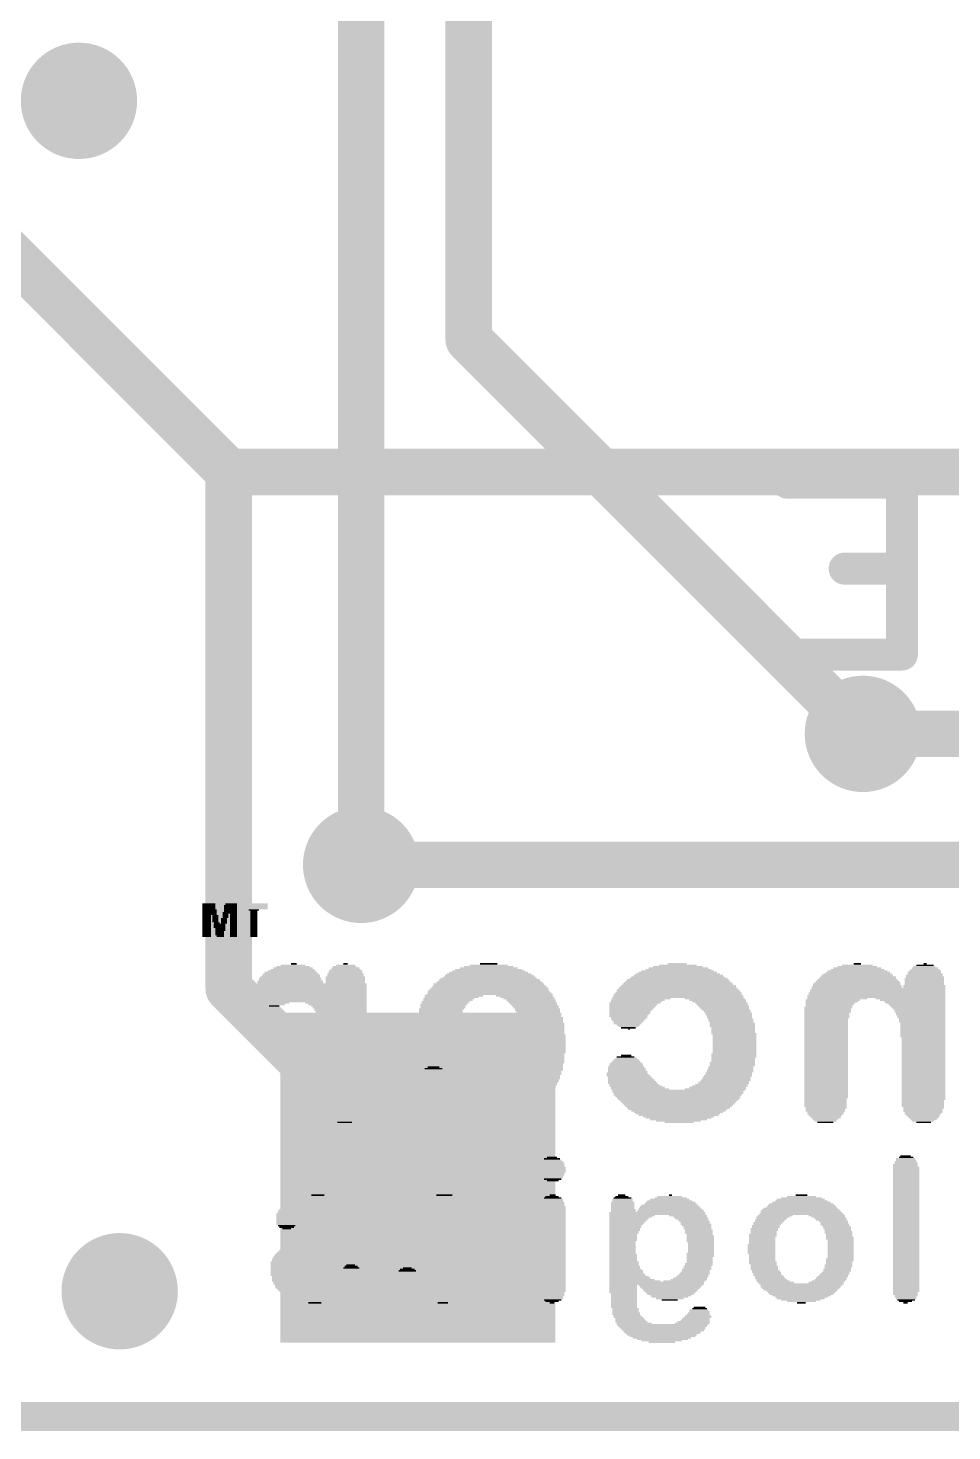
# Model space of a CAD drawing. Extents: x -33 to 81, y -19 to 22.
# Drawn here: x 17.49 to 25.56, y -0.13 to 12.12 of the extents above; entities that cross this region are included whole.
import ezdxf

# ---------------------------------------------------------------- set-up
doc = ezdxf.new("R2010")
doc.units = 0
for name, color, linetype in [('1', 12, 'CONTINUOUS'), ('16', 132, 'CONTINUOUS'), ('18', 110, 'CONTINUOUS'), ('20', 53, 'CONTINUOUS'), ('22', 40, 'CONTINUOUS')]:
    doc.layers.add(name, color=color, linetype=linetype)

# ---------------------------------------------------------------- blocks, each defined once
blk = doc.blocks.new('RECT')
blk.add_solid([(-0.5, -0.5), (0.5, -0.5), (-0.5, 0.5), (0.5, 0.5)])
blk = doc.blocks.new('ROUNDV')
at = {"const_width": 0.5}
blk.add_lwpolyline([(0, -0.25, 1), (0, 0.25, 1), (0, -0.25)], format="xyb", dxfattribs=at)

msp = doc.modelspace()

# ---------------------------------------------------------------- linework, layer by layer
at = {"layer": '1'}
for points, const_width in [([(16.2433, 11.2395), (19.2405, 8.2423)], 0.4064), ([(35.4322, 8.2423), (19.2405, 8.2423)], 0.4064), ([(19.2405, 8.2423), (19.2405, 3.733)], 0.4064), ([(32.6382, 5.9563), (24.7777, 5.9563)], 0.4064), ([(20.3962, 4.8133), (28.7012, 4.8133)], 0.4064), ([(19.2405, 3.733), (20.8915, 2.082)], 0.4064), ([(52.324, 0), (0, 0)], 0.254)]:
    msp.add_lwpolyline(points, dxfattribs=dict(at, const_width=const_width))
at = {"layer": '1', "const_width": 0.2032}
for points in [[(19.2405, 8.3439, 1), (19.2405, 8.1407)], [(19.3421, 8.2423, 1), (19.1389, 8.2423)], [(19.1687, 8.1705, 1), (19.3123, 8.3141)], [(24.7777, 6.0579, 1), (24.7777, 5.8547)], [(20.3962, 4.9149, 1), (20.3962, 4.7117)], [(19.3123, 3.8048, 1), (19.1687, 3.6612)], [(19.1389, 3.733, 1), (19.3421, 3.733)], [(20.8197, 2.0102, 1), (20.9633, 2.1538)]]:
    msp.add_lwpolyline(points, format="xyb", dxfattribs=at)
at = {"layer": '16'}
for points, const_width in [([(20.3962, 4.8133), (20.3962, 16.9418)], 0.4064), ([(21.336, 9.398), (21.336, 16.9545)], 0.4064), ([(24.7777, 5.9563), (21.336, 9.398)], 0.4064), ([(0, 0), (52.324, 0)], 0.254)]:
    msp.add_lwpolyline(points, dxfattribs=dict(at, const_width=const_width))
at = {"layer": '16', "const_width": 0.2032}
for points in [[(21.4078, 9.4698, 1), (21.2642, 9.3262)], [(21.2344, 9.398, 1), (21.4376, 9.398)], [(24.7059, 5.8845, 1), (24.8495, 6.0281)], [(20.2946, 4.8133, 1), (20.4978, 4.8133)]]:
    msp.add_lwpolyline(points, format="xyb", dxfattribs=at)
at = {"layer": '20', "const_width": 0.2032}
msp.add_lwpolyline([(7.8105, 0), (44.45, 0)], dxfattribs=at)
at = {"layer": '22', "const_width": 0.1397}
for points in [[(24.1183, 8.2182, 1), (24.1183, 8.0785)], [(25.1881, 8.1483, 1), (25.0484, 8.1483)], [(25.1183, 8.0785, 1), (25.1183, 8.2182)], [(24.6183, 7.4682, 1), (24.6183, 7.3285)], [(25.1183, 7.3285, 1), (25.1183, 7.4682)], [(24.1183, 6.7183, 1), (24.1183, 6.5786)], [(25.1183, 6.5786, 1), (25.1183, 6.7183)], [(25.0484, 6.6485, 1), (25.1881, 6.6485)]]:
    msp.add_lwpolyline(points, format="xyb", dxfattribs=at)
at = {"layer": '22', "const_width": 0.2794}
for points in [[(24.1183, 8.1483), (25.1183, 8.1483)], [(25.1183, 8.1483), (25.1183, 6.6485)], [(25.1183, 7.3984), (24.6183, 7.3984)], [(25.1183, 6.6485), (24.1183, 6.6485)]]:
    msp.add_lwpolyline(points, dxfattribs=at)

# ---------------------------------------------------------------- block references
at = {"layer": '1', "xscale": 2.88, "yscale": 2.4, "rotation": 270}
msp.add_blockref('RECT', (20.8915, 2.082), dxfattribs=at)
at = {"layer": '18', "xscale": 1.016, "yscale": 1.016}
for p in [(17.9324, 11.4808), (17.9324, 11.4808), (24.7777, 5.9563), (24.7777, 5.9563), (20.3962, 4.8133), (20.3962, 4.8133), (18.288, 1.0922), (18.288, 1.0922)]:
    msp.add_blockref('ROUNDV', p, dxfattribs=at)
at = {"layer": '22', "yscale": 0.0127, "rotation": 180}
for p, xscale in [((19.0658, 4.4704), 0.1143), ((19.0658, 4.4577), 0.1143), ((19.0658, 4.445), 0.1143), ((19.0658, 4.4323), 0.1143), ((19.0722, 4.4196), 0.127), ((19.0722, 4.4069), 0.127), ((19.2563, 4.4577), 0.1143), ((19.2563, 4.445), 0.1143), ((19.2563, 4.4323), 0.1143), ((19.2563, 4.4196), 0.1143), ((19.2563, 4.4069), 0.1143), ((19.2627, 4.4704), 0.1016), ((19.4595, 4.4704), 0.2413), ((19.4595, 4.4577), 0.2413), ((19.4595, 4.445), 0.2413), ((19.4595, 4.4323), 0.2413), ((19.4595, 4.4196), 0.0889), ((19.4595, 4.4069), 0.0635), ((19.0467, 4.3688), 0.0762), ((19.0467, 4.3561), 0.0762), ((19.0467, 4.3434), 0.0762), ((19.0467, 4.3307), 0.0762), ((19.0467, 4.318), 0.0762), ((19.0467, 4.3053), 0.0762), ((19.0467, 4.2926), 0.0762), ((19.0467, 4.2799), 0.0762), ((19.0722, 4.3942), 0.127), ((19.0722, 4.3815), 0.127), ((19.1229, 4.3688), 0.0508), ((19.1229, 4.3561), 0.0508), ((19.1229, 4.3434), 0.0508), ((19.1229, 4.3307), 0.0508), ((19.1229, 4.318), 0.0508), ((19.161, 4.2926), 0.1016), ((19.161, 4.2799), 0.1016), ((19.1357, 4.3053), 0.0508), ((19.1991, 4.3434), 0.0508), ((19.1991, 4.3307), 0.0508), ((19.1991, 4.318), 0.0508), ((19.1991, 4.3053), 0.0508), ((19.25, 4.3942), 0.127), ((19.2119, 4.3815), 0.0508), ((19.2119, 4.3688), 0.0508), ((19.2119, 4.3561), 0.0508), ((19.2817, 4.3815), 0.0635), ((19.2817, 4.3688), 0.0635), ((19.2817, 4.3561), 0.0635), ((19.2817, 4.3434), 0.0635), ((19.2817, 4.3307), 0.0635), ((19.2817, 4.318), 0.0635), ((19.2817, 4.3053), 0.0635), ((19.2817, 4.2926), 0.0635), ((19.2817, 4.2799), 0.0635), ((19.4595, 4.3942), 0.0635), ((19.4595, 4.3815), 0.0635), ((19.4595, 4.3688), 0.0635), ((19.4595, 4.3561), 0.0635), ((19.4595, 4.3434), 0.0635), ((19.4595, 4.3307), 0.0635), ((19.4595, 4.318), 0.0635), ((19.4595, 4.3053), 0.0635), ((19.4595, 4.2926), 0.0635), ((19.4595, 4.2799), 0.0635), ((19.0467, 4.2672), 0.0762), ((19.0467, 4.2545), 0.0762), ((19.0467, 4.2418), 0.0762), ((19.0467, 4.2291), 0.0762), ((19.0467, 4.2164), 0.0762), ((19.0467, 4.2037), 0.0762), ((19.0467, 4.191), 0.0762), ((19.161, 4.2672), 0.1016), ((19.1674, 4.2545), 0.0889), ((19.1674, 4.2418), 0.0889), ((19.161, 4.2291), 0.0762), ((19.161, 4.2164), 0.0762), ((19.161, 4.2037), 0.0762), ((19.1674, 4.191), 0.0635), ((19.2817, 4.2672), 0.0635), ((19.2817, 4.2545), 0.0635), ((19.2817, 4.2418), 0.0635), ((19.2817, 4.2291), 0.0635), ((19.2817, 4.2164), 0.0635), ((19.2817, 4.2037), 0.0635), ((19.2817, 4.191), 0.0635), ((19.4595, 4.2672), 0.0635), ((19.4595, 4.2545), 0.0635), ((19.4595, 4.2418), 0.0635), ((19.4595, 4.2291), 0.0635), ((19.4595, 4.2164), 0.0635), ((19.4595, 4.2037), 0.0635), ((19.4595, 4.191), 0.0635), ((19.8024, 3.9116), 0.3429), ((19.8024, 3.9243), 0.2921), ((19.8024, 3.937), 0.2159), ((19.8087, 3.9497), 0.0508), ((20.2596, 3.9116), 0.2413), ((20.2533, 3.9243), 0.2032), ((20.2596, 3.937), 0.1651), ((20.2596, 3.9497), 0.0381), ((21.5106, 3.9116), 0.508), ((21.5106, 3.9243), 0.4318), ((21.5106, 3.937), 0.3302), ((21.5106, 3.9497), 0.1524), ((23.1679, 3.9116), 0.5207), ((23.1616, 3.9243), 0.4318), ((23.1616, 3.937), 0.3302), ((23.1552, 3.9497), 0.1651), ((24.73, 3.9116), 0.4191), ((24.73, 3.9243), 0.3429), ((24.73, 3.937), 0.2667), ((24.73, 3.9497), 0.0635), ((25.3206, 3.9116), 0.2286), ((25.3142, 3.9243), 0.1905), ((25.3206, 3.937), 0.1524), ((25.3206, 3.9497), 0.0254), ((19.777, 3.7973), 0.5715), ((19.777, 3.8227), 0.5461), ((19.777, 3.81), 0.5461), ((19.777, 3.8354), 0.5207), ((19.7834, 3.8481), 0.508), ((19.7834, 3.8608), 0.4826), ((19.7834, 3.8735), 0.4572), ((19.7897, 3.8862), 0.4191), ((19.7961, 3.8989), 0.381), ((20.2596, 3.8354), 0.3429), ((20.2596, 3.8227), 0.3429), ((20.2596, 3.81), 0.3429), ((20.2596, 3.7973), 0.3429), ((20.2596, 3.8608), 0.3175), ((20.2596, 3.8481), 0.3175), ((20.2596, 3.8862), 0.2921), ((20.2596, 3.8735), 0.2921), ((20.2596, 3.8989), 0.2667), ((21.5169, 3.7973), 0.9017), ((21.5169, 3.81), 0.8763), ((21.5106, 3.8227), 0.8382), ((21.5169, 3.8354), 0.8001), ((21.5169, 3.8481), 0.7747), ((21.5106, 3.8608), 0.7366), ((21.5106, 3.8735), 0.6858), ((21.5106, 3.8862), 0.635), ((21.5106, 3.8989), 0.5842), ((23.1616, 3.7973), 0.9144), ((23.1616, 3.81), 0.889), ((23.1679, 3.8227), 0.8509), ((23.1616, 3.8354), 0.8128), ((23.1679, 3.8481), 0.7747), ((23.1616, 3.8608), 0.7366), ((23.1616, 3.8735), 0.6858), ((23.1616, 3.8862), 0.635), ((23.1679, 3.8989), 0.5715), ((24.73, 3.7973), 0.7239), ((24.73, 3.81), 0.6985), ((24.73, 3.8227), 0.6731), ((24.7364, 3.8354), 0.6604), ((24.73, 3.8481), 0.6223), ((24.73, 3.8608), 0.5969), ((24.7364, 3.8735), 0.5588), ((24.73, 3.8862), 0.5207), ((24.73, 3.8989), 0.4699), ((25.3142, 3.8227), 0.3429), ((25.3142, 3.81), 0.3429), ((25.3142, 3.7973), 0.3429), ((25.3142, 3.8481), 0.3175), ((25.3206, 3.8354), 0.3302), ((25.3142, 3.8735), 0.2921), ((25.3206, 3.8608), 0.3048), ((25.3206, 3.8862), 0.2794), ((25.3206, 3.8989), 0.254), ((19.9611, 3.7338), 0.9652), ((19.777, 3.7846), 0.5715), ((19.9675, 3.7719), 0.9525), ((19.9675, 3.7592), 0.9525), ((19.9675, 3.7465), 0.9525), ((19.9675, 3.7211), 0.9525), ((19.9675, 3.7084), 0.9525), ((19.9675, 3.6957), 0.9525), ((19.9675, 3.683), 0.9525), ((19.9739, 3.6703), 0.9398), ((20.2596, 3.7846), 0.3429), ((21.2058, 3.6703), 0.508), ((21.5169, 3.683), 1.1049), ((21.5169, 3.6957), 1.0795), ((21.5106, 3.7084), 1.0668), ((21.5106, 3.7211), 1.0414), ((21.5169, 3.7338), 1.0287), ((21.5169, 3.7465), 1.0033), ((21.5106, 3.7719), 0.9652), ((21.5169, 3.7592), 0.9779), ((21.5169, 3.7846), 0.9271), ((21.8217, 3.6703), 0.4953), ((23.1616, 3.683), 1.1176), ((23.1679, 3.6703), 1.1303), ((23.1679, 3.6957), 1.1049), ((23.1679, 3.7084), 1.0795), ((23.1616, 3.7211), 1.0668), ((23.1616, 3.7338), 1.0414), ((23.1616, 3.7465), 1.016), ((23.1679, 3.7592), 1.0033), ((23.1616, 3.7719), 0.9652), ((23.1616, 3.7846), 0.9398), ((24.8951, 3.6703), 1.2065), ((24.9015, 3.6957), 1.1938), ((24.9015, 3.683), 1.1938), ((24.9078, 3.7211), 1.1811), ((24.9078, 3.7084), 1.1811), ((24.7237, 3.7465), 0.7874), ((24.9142, 3.7338), 1.1684), ((24.73, 3.7592), 0.7747), ((24.7237, 3.7719), 0.762), ((24.73, 3.7846), 0.7493), ((25.3142, 3.7592), 0.3683), ((25.3142, 3.7465), 0.3683), ((25.3142, 3.7846), 0.3429), ((25.3142, 3.7719), 0.3429), ((19.9739, 3.6576), 0.9398), ((19.9802, 3.6449), 0.9271), ((19.9802, 3.6322), 0.9271), ((19.9866, 3.6195), 0.9144), ((19.6627, 3.6068), 0.2159), ((19.65, 3.5941), 0.1651), ((19.6373, 3.5814), 0.0889), ((20.1771, 3.6068), 0.5334), ((20.1898, 3.5941), 0.508), ((20.2025, 3.5814), 0.4826), ((20.2088, 3.5687), 0.4699), ((20.2152, 3.556), 0.4572), ((21.0978, 3.556), 0.3937), ((21.1168, 3.5941), 0.4064), ((21.1105, 3.5814), 0.3937), ((21.1105, 3.5687), 0.3937), ((21.1359, 3.6195), 0.4191), ((21.1296, 3.6068), 0.4064), ((21.1549, 3.6322), 0.4318), ((21.1613, 3.6449), 0.4445), ((21.1867, 3.6576), 0.4699), ((21.8471, 3.6576), 0.4699), ((21.8598, 3.6449), 0.4445), ((21.8788, 3.6322), 0.4318), ((21.8852, 3.6195), 0.4191), ((21.8979, 3.6068), 0.4191), ((21.9043, 3.5941), 0.4064), ((21.9169, 3.5814), 0.4064), ((21.9233, 3.5687), 0.3937), ((21.936, 3.556), 0.3937), ((22.7869, 3.6068), 0.4445), ((22.7742, 3.5941), 0.4191), ((22.7679, 3.5814), 0.4064), ((22.7615, 3.5687), 0.3937), ((22.7552, 3.556), 0.381), ((22.8123, 3.6322), 0.4699), ((22.7996, 3.6195), 0.4445), ((23.1616, 3.6576), 1.143), ((22.8441, 3.6449), 0.508), ((23.4854, 3.6449), 0.5207), ((23.5108, 3.6322), 0.4953), ((23.5235, 3.6195), 0.4699), ((23.5426, 3.6068), 0.4572), ((23.5489, 3.5941), 0.4445), ((23.5616, 3.5814), 0.4445), ((23.5679, 3.5687), 0.4318), ((23.5743, 3.556), 0.4191), ((24.476, 3.5687), 0.4191), ((24.4697, 3.556), 0.4064), ((24.5141, 3.6322), 0.4699), ((24.5078, 3.6195), 0.4572), ((24.4951, 3.6068), 0.4318), ((24.4887, 3.5941), 0.4191), ((24.4824, 3.5814), 0.4064), ((24.8951, 3.6576), 1.2065), ((24.5522, 3.6449), 0.5207), ((25.1936, 3.6449), 0.6096), ((25.2126, 3.6322), 0.5715), ((25.2317, 3.6195), 0.5334), ((25.238, 3.6068), 0.5207), ((25.2507, 3.5941), 0.4953), ((25.257, 3.5814), 0.4826), ((25.2634, 3.5687), 0.4699), ((25.2698, 3.556), 0.4572), ((20.2152, 3.5433), 0.4572), ((20.2215, 3.5306), 0.4445), ((20.2279, 3.5179), 0.4318), ((20.2279, 3.5052), 0.4318), ((20.2279, 3.4925), 0.4318), ((20.2342, 3.4798), 0.4191), ((20.2342, 3.4671), 0.4191), ((20.2342, 3.4544), 0.4191), ((20.2406, 3.4417), 0.4064), ((20.2406, 3.429), 0.4064), ((21.0661, 3.4671), 0.381), ((21.0661, 3.4544), 0.381), ((21.0597, 3.4417), 0.3683), ((21.0597, 3.429), 0.3683), ((21.0787, 3.5179), 0.381), ((21.0787, 3.5052), 0.381), ((21.0724, 3.4925), 0.3683), ((21.0724, 3.4798), 0.3683), ((21.0915, 3.5433), 0.381), ((21.0915, 3.5306), 0.381), ((21.936, 3.5433), 0.3937), ((21.9487, 3.5179), 0.3937), ((21.9424, 3.5306), 0.381), ((21.955, 3.5052), 0.381), ((21.955, 3.4925), 0.381), ((21.9614, 3.4798), 0.3937), ((21.9678, 3.4671), 0.381), ((21.9678, 3.4544), 0.381), ((21.9678, 3.4417), 0.381), ((21.9805, 3.429), 0.381), ((22.7488, 3.5433), 0.3683), ((22.7425, 3.5306), 0.3556), ((22.7425, 3.5179), 0.3556), ((22.7361, 3.5052), 0.3429), ((22.7298, 3.4925), 0.3302), ((22.7361, 3.4798), 0.3175), ((22.7298, 3.4671), 0.3048), ((22.7298, 3.4544), 0.2794), ((22.7298, 3.4417), 0.254), ((22.7234, 3.429), 0.2413), ((23.587, 3.5433), 0.4191), ((23.5934, 3.5306), 0.4064), ((23.606, 3.5179), 0.4064), ((23.606, 3.5052), 0.4064), ((23.6124, 3.4925), 0.3937), ((23.6124, 3.4798), 0.3937), ((23.6251, 3.4671), 0.3937), ((23.6251, 3.4544), 0.3937), ((23.6378, 3.429), 0.3937), ((23.6315, 3.4417), 0.381), ((24.4633, 3.5179), 0.3937), ((24.4633, 3.5052), 0.3937), ((24.4633, 3.4925), 0.3937), ((24.4633, 3.4798), 0.3937), ((24.4697, 3.5433), 0.4064), ((24.4697, 3.5306), 0.4064), ((24.457, 3.4671), 0.381), ((24.457, 3.4544), 0.381), ((24.457, 3.4417), 0.381), ((24.457, 3.429), 0.381), ((25.2761, 3.5433), 0.4445), ((25.2761, 3.5306), 0.4445), ((25.2825, 3.5179), 0.4318), ((25.2825, 3.5052), 0.4318), ((25.2888, 3.4925), 0.4191), ((25.2888, 3.4798), 0.4191), ((25.2951, 3.4671), 0.4064), ((25.2951, 3.4544), 0.4064), ((25.2951, 3.4417), 0.4064), ((25.3015, 3.429), 0.3937), ((20.2406, 3.4163), 0.4064), ((20.2406, 3.4036), 0.4064), ((20.2406, 3.3909), 0.4064), ((20.2469, 3.3782), 0.3937), ((20.2469, 3.3655), 0.3937), ((20.2469, 3.3528), 0.3937), ((20.2469, 3.3401), 0.3937), ((20.2469, 3.3274), 0.3937), ((20.2469, 3.3147), 0.3937), ((20.2469, 3.302), 0.3937), ((21.5296, 3.3274), 1.3081), ((21.5296, 3.3147), 1.3081), ((21.5296, 3.302), 1.3081), ((21.0597, 3.4163), 0.3683), ((21.0597, 3.4036), 0.3683), ((21.0597, 3.3909), 0.3683), ((21.5233, 3.3782), 1.2954), ((21.5233, 3.3655), 1.2954), ((21.5233, 3.3528), 1.2954), ((21.5233, 3.3401), 1.2954), ((21.9805, 3.4163), 0.381), ((21.9805, 3.4036), 0.381), ((21.9805, 3.3909), 0.381), ((22.7298, 3.4163), 0.2032), ((22.7298, 3.4036), 0.1778), ((22.7298, 3.3909), 0.127), ((22.7361, 3.3782), 0.0127), ((23.6378, 3.4163), 0.3937), ((23.6378, 3.4036), 0.3937), ((23.6441, 3.3909), 0.381), ((23.6441, 3.3782), 0.381), ((23.6441, 3.3655), 0.381), ((23.6441, 3.3528), 0.381), ((23.6505, 3.3401), 0.3937), ((23.6569, 3.3274), 0.381), ((23.6569, 3.3147), 0.381), ((23.6569, 3.302), 0.381), ((24.457, 3.4163), 0.381), ((24.457, 3.4036), 0.381), ((24.457, 3.3909), 0.381), ((24.457, 3.3782), 0.381), ((24.457, 3.3655), 0.381), ((24.457, 3.3528), 0.381), ((24.457, 3.3401), 0.381), ((24.457, 3.3274), 0.381), ((24.457, 3.3147), 0.381), ((24.457, 3.302), 0.381), ((25.3015, 3.4163), 0.3937), ((25.3015, 3.4036), 0.3937), ((25.3015, 3.3909), 0.3937), ((25.3015, 3.3782), 0.3937), ((25.3015, 3.3655), 0.3937), ((25.3015, 3.3528), 0.3937), ((25.3015, 3.3401), 0.3937), ((25.3015, 3.3274), 0.3937), ((25.3015, 3.3147), 0.3937), ((25.3079, 3.302), 0.381), ((20.2533, 3.2893), 0.381), ((20.2533, 3.2766), 0.381), ((20.2533, 3.2639), 0.381), ((20.2533, 3.2512), 0.381), ((20.2533, 3.2385), 0.381), ((20.2533, 3.2258), 0.381), ((20.2533, 3.2131), 0.381), ((20.2533, 3.2004), 0.381), ((20.2533, 3.1877), 0.381), ((21.5296, 3.2893), 1.3081), ((21.5359, 3.2766), 1.2954), ((21.5359, 3.2639), 1.2954), ((21.5359, 3.2512), 1.2954), ((21.5423, 3.2385), 1.2827), ((21.5487, 3.2258), 1.27), ((21.555, 3.2131), 1.2573), ((21.5614, 3.2004), 1.2446), ((21.5677, 3.1877), 1.2319), ((23.6569, 3.2893), 0.381), ((23.6569, 3.2766), 0.381), ((23.6569, 3.2639), 0.381), ((23.6569, 3.2512), 0.381), ((23.6569, 3.2385), 0.381), ((23.6569, 3.2258), 0.381), ((23.6569, 3.2131), 0.381), ((23.6569, 3.2004), 0.381), ((23.6569, 3.1877), 0.381), ((24.457, 3.2893), 0.381), ((24.457, 3.2766), 0.381), ((24.457, 3.2639), 0.381), ((24.457, 3.2512), 0.381), ((24.457, 3.2385), 0.381), ((24.457, 3.2258), 0.381), ((24.457, 3.2131), 0.381), ((24.457, 3.2004), 0.381), ((24.457, 3.1877), 0.381), ((25.3079, 3.2893), 0.381), ((25.3079, 3.2766), 0.381), ((25.3079, 3.2639), 0.381), ((25.3079, 3.2512), 0.381), ((25.3079, 3.2385), 0.381), ((25.3079, 3.2258), 0.381), ((25.3079, 3.2131), 0.381), ((25.3079, 3.2004), 0.381), ((25.3079, 3.1877), 0.381), ((20.2533, 3.175), 0.381), ((20.2533, 3.1623), 0.381), ((20.2533, 3.1496), 0.381), ((20.2533, 3.1369), 0.381), ((20.2533, 3.1242), 0.381), ((20.2533, 3.1115), 0.381), ((20.2533, 3.0988), 0.381), ((20.2533, 3.0861), 0.381), ((20.2533, 3.0734), 0.381), ((20.2533, 3.0607), 0.381), ((21.5868, 3.175), 1.1938), ((21.5995, 3.1623), 1.143), ((21.6566, 3.1496), 1.0287), ((21.9678, 3.0607), 0.381), ((21.9805, 3.1369), 0.381), ((21.9805, 3.1242), 0.381), ((21.9805, 3.1115), 0.381), ((21.9805, 3.0988), 0.381), ((21.9805, 3.0861), 0.381), ((21.9741, 3.0734), 0.3683), ((22.7107, 3.0734), 0.2921), ((22.7107, 3.0607), 0.2921), ((22.7107, 3.0861), 0.2667), ((22.7107, 3.0988), 0.2413), ((22.7107, 3.1115), 0.2159), ((22.7107, 3.1242), 0.1905), ((22.7044, 3.1369), 0.1524), ((22.7107, 3.1496), 0.0889), ((23.6378, 3.0861), 0.3937), ((23.6378, 3.0734), 0.3937), ((23.6378, 3.0607), 0.3937), ((23.6505, 3.1623), 0.3937), ((23.6505, 3.1496), 0.3937), ((23.6505, 3.1369), 0.3937), ((23.6441, 3.1242), 0.381), ((23.6441, 3.1115), 0.381), ((23.6441, 3.0988), 0.381), ((23.6569, 3.175), 0.381), ((24.457, 3.175), 0.381), ((24.457, 3.1623), 0.381), ((24.457, 3.1496), 0.381), ((24.457, 3.1369), 0.381), ((24.457, 3.1242), 0.381), ((24.457, 3.1115), 0.381), ((24.457, 3.0988), 0.381), ((24.457, 3.0861), 0.381), ((24.457, 3.0734), 0.381), ((24.457, 3.0607), 0.381), ((25.3079, 3.175), 0.381), ((25.3079, 3.1623), 0.381), ((25.3079, 3.1496), 0.381), ((25.3079, 3.1369), 0.381), ((25.3079, 3.1242), 0.381), ((25.3079, 3.1115), 0.381), ((25.3079, 3.0988), 0.381), ((25.3079, 3.0861), 0.381), ((25.3079, 3.0734), 0.381), ((25.3079, 3.0607), 0.381), ((20.2533, 3.048), 0.381), ((20.2533, 3.0353), 0.381), ((20.2533, 3.0226), 0.381), ((20.2533, 3.0099), 0.381), ((20.2533, 2.9972), 0.381), ((20.2533, 2.9845), 0.381), ((20.2533, 2.9718), 0.381), ((20.2533, 2.9591), 0.381), ((20.2533, 2.9464), 0.381), ((20.2533, 2.9337), 0.381), ((21.0406, 2.9591), 0.3048), ((21.047, 2.9464), 0.3175), ((21.0534, 2.9337), 0.3302), ((21.0406, 2.9718), 0.2794), ((21.0343, 2.9845), 0.2667), ((21.028, 3.0099), 0.2286), ((21.0343, 2.9972), 0.2413), ((21.028, 3.0226), 0.2032), ((21.028, 3.0353), 0.1524), ((21.028, 3.048), 0.1016), ((21.9169, 2.9337), 0.4064), ((21.9297, 2.9464), 0.4064), ((21.936, 2.9718), 0.3937), ((21.936, 2.9591), 0.3937), ((21.9487, 2.9972), 0.3937), ((21.9487, 2.9845), 0.3937), ((21.9614, 3.0226), 0.3937), ((21.955, 3.0099), 0.381), ((21.9678, 3.048), 0.381), ((21.9678, 3.0353), 0.381), ((22.7171, 2.9972), 0.3556), ((22.7234, 2.9845), 0.3683), ((22.7298, 2.9718), 0.381), ((22.7107, 3.048), 0.3175), ((22.7488, 2.9464), 0.3937), ((22.7171, 3.0353), 0.3302), ((22.7171, 3.0226), 0.3302), ((22.7234, 3.0099), 0.3429), ((22.7425, 2.9591), 0.381), ((22.7552, 2.9337), 0.4064), ((23.5807, 2.9337), 0.4318), ((23.587, 2.9591), 0.4191), ((23.587, 2.9464), 0.4191), ((23.5997, 2.9718), 0.4191), ((23.606, 2.9972), 0.4064), ((23.606, 2.9845), 0.4064), ((23.6188, 3.0226), 0.4064), ((23.6188, 3.0099), 0.4064), ((23.6251, 3.048), 0.3937), ((23.6251, 3.0353), 0.3937), ((24.457, 3.048), 0.381), ((24.457, 3.0353), 0.381), ((24.457, 3.0226), 0.381), ((24.457, 3.0099), 0.381), ((24.457, 2.9972), 0.381), ((24.457, 2.9845), 0.381), ((24.457, 2.9718), 0.381), ((24.457, 2.9591), 0.381), ((24.457, 2.9464), 0.381), ((24.457, 2.9337), 0.381), ((25.3079, 3.048), 0.381), ((25.3079, 3.0353), 0.381), ((25.3079, 3.0226), 0.381), ((25.3079, 3.0099), 0.381), ((25.3079, 2.9972), 0.381), ((25.3079, 2.9845), 0.381), ((25.3079, 2.9718), 0.381), ((25.3079, 2.9591), 0.381), ((25.3079, 2.9464), 0.381), ((25.3079, 2.9337), 0.381), ((20.2533, 2.921), 0.381), ((20.2533, 2.9083), 0.381), ((20.2533, 2.8956), 0.381), ((20.2533, 2.8829), 0.381), ((20.2533, 2.8702), 0.381), ((20.2533, 2.8575), 0.381), ((20.2533, 2.8448), 0.381), ((20.2533, 2.8321), 0.381), ((20.2533, 2.8194), 0.381), ((21.0724, 2.9083), 0.3683), ((21.0661, 2.921), 0.3556), ((21.0978, 2.8829), 0.3937), ((21.1168, 2.8575), 0.4318), ((21.0851, 2.8956), 0.3683), ((21.1042, 2.8702), 0.4064), ((21.1549, 2.8321), 0.4826), ((21.1359, 2.8448), 0.4445), ((21.4915, 2.8194), 1.1303), ((21.8217, 2.8321), 0.4953), ((21.8471, 2.8448), 0.4699), ((21.8598, 2.8575), 0.4445), ((21.8725, 2.8702), 0.4445), ((21.8852, 2.8829), 0.4191), ((21.8979, 2.8956), 0.4191), ((21.9043, 2.9083), 0.4064), ((21.9169, 2.921), 0.4064), ((22.7615, 2.921), 0.4191), ((22.7679, 2.9083), 0.4318), ((22.7806, 2.8956), 0.4318), ((22.7933, 2.8829), 0.4572), ((22.8123, 2.8702), 0.4699), ((22.8314, 2.8575), 0.508), ((23.1679, 2.8448), 1.1557), ((23.1616, 2.8321), 1.143), ((23.1679, 2.8194), 1.1303), ((23.4917, 2.8575), 0.5334), ((23.5108, 2.8702), 0.4953), ((23.5298, 2.8829), 0.4826), ((23.5426, 2.8956), 0.4572), ((23.5616, 2.9083), 0.4445), ((23.5679, 2.921), 0.4318), ((24.457, 2.921), 0.381), ((24.457, 2.9083), 0.381), ((24.457, 2.8956), 0.381), ((24.457, 2.8829), 0.381), ((24.457, 2.8702), 0.381), ((24.457, 2.8575), 0.381), ((24.457, 2.8448), 0.381), ((24.457, 2.8321), 0.381), ((24.457, 2.8194), 0.381), ((25.3079, 2.921), 0.381), ((25.3079, 2.9083), 0.381), ((25.3079, 2.8956), 0.381), ((25.3079, 2.8829), 0.381), ((25.3079, 2.8702), 0.381), ((25.3079, 2.8575), 0.381), ((25.3079, 2.8448), 0.381), ((25.3079, 2.8321), 0.381), ((25.3079, 2.8194), 0.381), ((20.2533, 2.8067), 0.381), ((20.2533, 2.794), 0.381), ((20.2533, 2.7813), 0.381), ((20.2533, 2.7686), 0.381), ((20.2533, 2.7559), 0.381), ((20.2533, 2.7432), 0.381), ((20.2533, 2.7305), 0.381), ((20.2596, 2.7178), 0.3683), ((20.2533, 2.7051), 0.3556), ((20.2533, 2.6924), 0.3556), ((21.4915, 2.8067), 1.1303), ((21.4915, 2.794), 1.1049), ((21.4915, 2.7813), 1.0795), ((21.4915, 2.7686), 1.0541), ((21.4852, 2.7559), 1.0414), ((21.4852, 2.7432), 1.016), ((21.4852, 2.7305), 0.9906), ((21.4852, 2.7178), 0.9652), ((21.4852, 2.7051), 0.9398), ((21.4852, 2.6924), 0.9144), ((23.1616, 2.8067), 1.1176), ((23.1616, 2.794), 1.0922), ((23.1679, 2.7813), 1.0795), ((23.1679, 2.7686), 1.0541), ((23.1679, 2.7559), 1.0287), ((23.1679, 2.7432), 1.0033), ((23.1679, 2.7305), 0.9779), ((23.1679, 2.7178), 0.9525), ((23.1679, 2.7051), 0.9271), ((23.1679, 2.6924), 0.9017), ((24.457, 2.8067), 0.381), ((24.457, 2.794), 0.381), ((24.457, 2.7813), 0.381), ((24.4506, 2.7686), 0.3683), ((24.4506, 2.7559), 0.3683), ((24.4506, 2.7432), 0.3683), ((24.4506, 2.7305), 0.3683), ((24.4506, 2.7178), 0.3683), ((24.4506, 2.7051), 0.3683), ((24.457, 2.6924), 0.3556), ((25.3079, 2.8067), 0.381), ((25.3079, 2.794), 0.381), ((25.3079, 2.7813), 0.381), ((25.3079, 2.7686), 0.381), ((25.3015, 2.7559), 0.3683), ((25.3015, 2.7432), 0.3683), ((25.3015, 2.7305), 0.3683), ((25.3015, 2.7178), 0.3683), ((25.3015, 2.7051), 0.3683), ((25.3079, 2.6924), 0.3556), ((20.2533, 2.6797), 0.3556), ((20.2533, 2.667), 0.3302), ((20.2533, 2.6543), 0.3302), ((20.2596, 2.6416), 0.3175), ((20.2533, 2.6289), 0.3048), ((20.2533, 2.6162), 0.2794), ((20.2533, 2.6035), 0.254), ((20.2533, 2.5908), 0.2286), ((20.2533, 2.5781), 0.1778), ((20.2533, 2.5654), 0.127), ((21.4852, 2.6797), 0.8636), ((21.4915, 2.667), 0.8255), ((21.4852, 2.6543), 0.7874), ((21.4915, 2.6416), 0.7493), ((21.4915, 2.6289), 0.6985), ((21.4915, 2.6162), 0.6477), ((21.4852, 2.6035), 0.5842), ((21.4852, 2.5908), 0.508), ((21.4915, 2.5781), 0.4191), ((21.4852, 2.5654), 0.3048), ((23.1616, 2.6797), 0.8636), ((23.1679, 2.667), 0.8255), ((23.1679, 2.6543), 0.7747), ((23.1616, 2.6416), 0.7366), ((23.1679, 2.6289), 0.6985), ((23.1679, 2.6162), 0.6223), ((23.1679, 2.6035), 0.5715), ((23.1679, 2.5908), 0.4953), ((23.1679, 2.5781), 0.3937), ((23.1743, 2.5654), 0.254), ((24.4506, 2.6797), 0.3429), ((24.4506, 2.667), 0.3429), ((24.4506, 2.6543), 0.3175), ((24.4506, 2.6416), 0.3175), ((24.4506, 2.6289), 0.2921), ((24.4506, 2.6162), 0.2667), ((24.457, 2.6035), 0.254), ((24.4506, 2.5908), 0.2159), ((24.4506, 2.5781), 0.1905), ((24.4506, 2.5654), 0.1397), ((25.3015, 2.6797), 0.3429), ((25.3015, 2.667), 0.3429), ((25.3015, 2.6416), 0.3175), ((25.3079, 2.6543), 0.3302), ((25.3015, 2.6289), 0.2921), ((25.3079, 2.6162), 0.2794), ((25.3079, 2.6035), 0.254), ((25.3079, 2.5908), 0.2286), ((25.3015, 2.5781), 0.1905), ((25.3079, 2.5654), 0.127), ((22.063, 2.2225), 0.1905), ((22.0694, 2.2098), 0.2032), ((22.063, 2.2352), 0.1651), ((22.063, 2.2479), 0.1397), ((22.063, 2.2606), 0.0889), ((25.1491, 2.2225), 0.1905), ((25.1555, 2.2098), 0.2032), ((25.1491, 2.2479), 0.1651), ((25.1555, 2.2352), 0.1778), ((25.1555, 2.2606), 0.127), ((25.1491, 2.2733), 0.0889), ((22.063, 2.1971), 0.2159), ((22.063, 2.1844), 0.2159), ((22.063, 2.1209), 0.2159), ((22.0694, 2.1717), 0.2286), ((22.0694, 2.159), 0.2286), ((22.0694, 2.1463), 0.2286), ((22.0694, 2.1336), 0.2286), ((22.063, 2.0955), 0.1905), ((22.0694, 2.1082), 0.2032), ((22.0694, 2.0828), 0.1778), ((25.1491, 2.1971), 0.2159), ((25.1491, 2.1844), 0.2159), ((25.1555, 2.1717), 0.2286), ((25.1555, 2.159), 0.2286), ((25.1555, 2.1463), 0.2286), ((25.1555, 2.1336), 0.2286), ((25.1555, 2.1209), 0.2286), ((25.1555, 2.1082), 0.2286), ((25.1555, 2.0955), 0.2286), ((25.1555, 2.0828), 0.2286), ((22.0694, 2.0701), 0.1524), ((22.0694, 2.0574), 0.1016), ((25.1555, 2.0701), 0.2286), ((25.1555, 2.0574), 0.2286), ((25.1555, 2.0447), 0.2286), ((25.1555, 2.032), 0.2286), ((25.1555, 2.0193), 0.2286), ((25.1555, 2.0066), 0.2286), ((25.1555, 1.9939), 0.2286), ((25.1555, 1.9812), 0.2286), ((25.1555, 1.9685), 0.2286), ((25.1555, 1.9558), 0.2286), ((20.0183, 1.8415), 0.5969), ((20.0183, 1.8542), 0.5715), ((20.012, 1.8669), 0.5334), ((20.0183, 1.8796), 0.4953), ((20.0183, 1.8923), 0.4445), ((20.0183, 1.905), 0.3683), ((20.0247, 1.9177), 0.2794), ((20.0183, 1.9304), 0.1143), ((21.1423, 1.8415), 0.5842), ((21.1359, 1.8542), 0.5461), ((21.1423, 1.8669), 0.508), ((21.1359, 1.8796), 0.4699), ((21.1359, 1.8923), 0.4191), ((21.1359, 1.905), 0.3683), ((21.1296, 1.9177), 0.2794), ((21.1232, 1.9304), 0.1397), ((22.063, 1.8542), 0.2159), ((22.063, 1.8415), 0.2159), ((22.063, 1.8796), 0.1905), ((22.0694, 1.8669), 0.2032), ((22.0694, 1.8923), 0.1778), ((22.0694, 1.905), 0.1524), ((22.063, 1.9177), 0.1143), ((22.0694, 1.9304), 0.0508), ((22.679, 1.8669), 0.2032), ((22.679, 1.8542), 0.2032), ((22.679, 1.8415), 0.2032), ((22.679, 1.8923), 0.1778), ((22.679, 1.8796), 0.1778), ((22.679, 1.905), 0.1524), ((22.6726, 1.9177), 0.1143), ((22.6726, 1.9304), 0.0635), ((23.0917, 1.8415), 0.4953), ((23.0981, 1.8542), 0.4572), ((23.0981, 1.8669), 0.4318), ((23.0917, 1.8796), 0.3937), ((23.0917, 1.8923), 0.3429), ((23.0981, 1.905), 0.2794), ((23.0917, 1.9177), 0.2159), ((23.0981, 1.9304), 0.0254), ((24.2411, 1.8415), 0.5842), ((24.2411, 1.8542), 0.5588), ((24.2411, 1.8669), 0.508), ((24.2411, 1.8796), 0.4572), ((24.2347, 1.8923), 0.4191), ((24.2411, 1.905), 0.3556), ((24.2411, 1.9177), 0.254), ((24.2411, 1.9304), 0.1016), ((25.1555, 1.9431), 0.2286), ((25.1555, 1.9304), 0.2286), ((25.1555, 1.9177), 0.2286), ((25.1555, 1.905), 0.2286), ((25.1555, 1.8923), 0.2286), ((25.1555, 1.8796), 0.2286), ((25.1555, 1.8669), 0.2286), ((25.1555, 1.8542), 0.2286), ((25.1555, 1.8415), 0.2286), ((19.777, 1.7399), 0.2413), ((19.7706, 1.7272), 0.2286), ((19.7643, 1.7145), 0.2159), ((19.7961, 1.7653), 0.2794), ((19.7834, 1.7526), 0.254), ((20.012, 1.7907), 0.6858), ((19.8151, 1.778), 0.2921), ((20.012, 1.8034), 0.6604), ((20.0183, 1.8161), 0.6477), ((20.0183, 1.8288), 0.6223), ((20.2342, 1.778), 0.2667), ((20.2469, 1.7653), 0.2413), ((20.266, 1.7526), 0.2286), ((20.2723, 1.7399), 0.2159), ((20.2723, 1.7272), 0.2159), ((20.285, 1.7145), 0.2159), ((20.8692, 1.7145), 0.2413), ((20.8756, 1.7272), 0.254), ((20.8882, 1.7399), 0.254), ((20.9263, 1.7653), 0.3048), ((20.9073, 1.7526), 0.2667), ((21.1423, 1.778), 0.7112), ((21.1423, 1.7907), 0.6858), ((21.1423, 1.8034), 0.6604), ((21.1423, 1.8161), 0.635), ((21.1423, 1.8288), 0.6096), ((21.3518, 1.7653), 0.2921), ((21.3709, 1.7526), 0.2794), ((21.3899, 1.7399), 0.2667), ((21.3963, 1.7272), 0.254), ((21.409, 1.7145), 0.254), ((22.0694, 1.8288), 0.2286), ((22.0694, 1.8161), 0.2286), ((22.0694, 1.8034), 0.2286), ((22.0694, 1.7907), 0.2286), ((22.0694, 1.778), 0.2286), ((22.0694, 1.7653), 0.2286), ((22.0694, 1.7526), 0.2286), ((22.0694, 1.7399), 0.2286), ((22.0694, 1.7272), 0.2286), ((22.0694, 1.7145), 0.2286), ((22.9838, 1.778), 0.8382), ((22.9838, 1.7653), 0.8382), ((22.7615, 1.7526), 0.3937), ((22.7488, 1.7399), 0.3683), ((22.7361, 1.7272), 0.3429), ((22.7298, 1.7145), 0.3302), ((22.679, 1.8288), 0.2032), ((22.679, 1.8161), 0.2032), ((22.6853, 1.8034), 0.2159), ((22.6853, 1.7907), 0.2159), ((23.0981, 1.7907), 0.5842), ((23.0917, 1.8161), 0.5461), ((23.0981, 1.8034), 0.5588), ((23.0917, 1.8288), 0.5207), ((23.2505, 1.7526), 0.3302), ((23.2695, 1.7399), 0.2921), ((23.2822, 1.7272), 0.2921), ((23.2949, 1.7145), 0.2667), ((23.968, 1.7145), 0.2667), ((23.9807, 1.7272), 0.2667), ((23.9934, 1.7399), 0.2921), ((24.0125, 1.7526), 0.3048), ((24.2411, 1.7653), 0.7366), ((24.2347, 1.7907), 0.6985), ((24.2411, 1.778), 0.7112), ((24.2347, 1.8034), 0.6731), ((24.2347, 1.8161), 0.6477), ((24.2411, 1.8288), 0.6096), ((24.4633, 1.7526), 0.3175), ((24.476, 1.7399), 0.2921), ((24.4951, 1.7272), 0.2794), ((24.5014, 1.7145), 0.2667), ((25.1555, 1.8288), 0.2286), ((25.1555, 1.8161), 0.2286), ((25.1555, 1.8034), 0.2286), ((25.1555, 1.7907), 0.2286), ((25.1555, 1.778), 0.2286), ((25.1555, 1.7653), 0.2286), ((25.1555, 1.7526), 0.2286), ((25.1555, 1.7399), 0.2286), ((25.1555, 1.7272), 0.2286), ((25.1555, 1.7145), 0.2286), ((19.7516, 1.6891), 0.1905), ((19.758, 1.7018), 0.2032), ((19.7453, 1.6764), 0.1778), ((19.7453, 1.6637), 0.1524), ((19.7453, 1.651), 0.127), ((19.7453, 1.6383), 0.0762), ((20.2152, 1.5875), 0.3302), ((20.2342, 1.6002), 0.2921), ((20.2469, 1.6129), 0.2667), ((20.266, 1.6256), 0.254), ((20.2723, 1.6383), 0.2413), ((20.2787, 1.651), 0.2286), ((20.285, 1.7018), 0.2159), ((20.285, 1.6891), 0.2159), ((20.285, 1.6764), 0.2159), ((20.285, 1.6637), 0.2159), ((20.8248, 1.6256), 0.2286), ((20.8248, 1.6129), 0.2286), ((20.8248, 1.6002), 0.2286), ((20.8248, 1.5875), 0.2286), ((20.8438, 1.6637), 0.2413), ((20.8375, 1.651), 0.2286), ((20.8375, 1.6383), 0.2286), ((20.8565, 1.7018), 0.2413), ((20.8565, 1.6891), 0.2413), ((20.8501, 1.6764), 0.2286), ((21.4153, 1.7018), 0.2413), ((21.428, 1.6891), 0.2413), ((21.4407, 1.6637), 0.2413), ((21.4407, 1.651), 0.2413), ((21.4344, 1.6764), 0.2286), ((21.4471, 1.6383), 0.2286), ((21.4471, 1.6256), 0.2286), ((21.4597, 1.6129), 0.2286), ((21.4597, 1.6002), 0.2286), ((21.4597, 1.5875), 0.2286), ((22.0694, 1.7018), 0.2286), ((22.0694, 1.6891), 0.2286), ((22.0694, 1.6764), 0.2286), ((22.0694, 1.6637), 0.2286), ((22.0694, 1.651), 0.2286), ((22.0694, 1.6383), 0.2286), ((22.0694, 1.6256), 0.2286), ((22.0694, 1.6129), 0.2286), ((22.0694, 1.6002), 0.2286), ((22.0694, 1.5875), 0.2286), ((22.7234, 1.7018), 0.3175), ((22.7171, 1.6891), 0.3048), ((22.7107, 1.6764), 0.2921), ((22.7044, 1.6637), 0.2794), ((22.7044, 1.651), 0.2794), ((22.698, 1.6383), 0.2667), ((22.698, 1.6256), 0.2667), ((22.6917, 1.6129), 0.254), ((22.6917, 1.6002), 0.254), ((22.6853, 1.5875), 0.2413), ((23.3076, 1.7018), 0.2667), ((23.3203, 1.6764), 0.2667), ((23.314, 1.6891), 0.254), ((23.3267, 1.6637), 0.254), ((23.333, 1.651), 0.2413), ((23.333, 1.6383), 0.2413), ((23.3457, 1.6256), 0.2413), ((23.3457, 1.6129), 0.2413), ((23.3457, 1.6002), 0.2413), ((23.3521, 1.5875), 0.2286), ((23.9045, 1.5875), 0.2413), ((23.9172, 1.6383), 0.2413), ((23.9172, 1.6256), 0.2413), ((23.9108, 1.6129), 0.2286), ((23.9108, 1.6002), 0.2286), ((23.9299, 1.6637), 0.2413), ((23.9299, 1.651), 0.2413), ((23.9489, 1.6891), 0.254), ((23.9426, 1.6764), 0.2413), ((23.9617, 1.7018), 0.254), ((24.5205, 1.7018), 0.254), ((24.5268, 1.6891), 0.2413), ((24.5332, 1.6764), 0.254), ((24.5395, 1.6637), 0.2413), ((24.5522, 1.651), 0.2413), ((24.5522, 1.6383), 0.2413), ((24.5586, 1.6256), 0.2286), ((24.5649, 1.6129), 0.2413), ((24.5649, 1.6002), 0.2413), ((24.5713, 1.5875), 0.2286), ((25.1555, 1.7018), 0.2286), ((25.1555, 1.6891), 0.2286), ((25.1555, 1.6764), 0.2286), ((25.1555, 1.6637), 0.2286), ((25.1555, 1.651), 0.2286), ((25.1555, 1.6383), 0.2286), ((25.1555, 1.6256), 0.2286), ((25.1555, 1.6129), 0.2286), ((25.1555, 1.6002), 0.2286), ((25.1555, 1.5875), 0.2286), ((19.9929, 1.4732), 0.5461), ((20.012, 1.4859), 0.5588), ((20.031, 1.4986), 0.5461), ((20.0501, 1.5113), 0.5334), ((20.0818, 1.524), 0.5207), ((20.1009, 1.5367), 0.4826), ((20.1263, 1.5494), 0.4572), ((20.158, 1.5621), 0.4191), ((20.1834, 1.5748), 0.3683), ((21.1486, 1.524), 0.8763), ((21.1486, 1.5113), 0.8763), ((21.1486, 1.4986), 0.8763), ((21.1486, 1.4859), 0.8763), ((20.8248, 1.5748), 0.2286), ((20.8184, 1.5621), 0.2159), ((20.8184, 1.5494), 0.2159), ((20.8248, 1.5367), 0.2286), ((21.1549, 1.4732), 0.8636), ((21.4597, 1.5748), 0.2286), ((21.4661, 1.5621), 0.2413), ((21.4661, 1.5367), 0.2413), ((21.4725, 1.5494), 0.2286), ((22.0694, 1.5748), 0.2286), ((22.0694, 1.5621), 0.2286), ((22.0694, 1.5494), 0.2286), ((22.0694, 1.5367), 0.2286), ((22.0694, 1.524), 0.2286), ((22.0694, 1.5113), 0.2286), ((22.0694, 1.4986), 0.2286), ((22.0694, 1.4859), 0.2286), ((22.0694, 1.4732), 0.2286), ((22.6853, 1.5748), 0.2413), ((22.6853, 1.5621), 0.2413), ((22.6853, 1.5494), 0.2413), ((22.6853, 1.5367), 0.2413), ((22.679, 1.524), 0.2286), ((22.679, 1.5113), 0.2286), ((22.679, 1.4986), 0.2286), ((22.679, 1.4859), 0.2286), ((22.679, 1.4732), 0.2286), ((23.3584, 1.5748), 0.2413), ((23.3584, 1.5621), 0.2413), ((23.3584, 1.5494), 0.2413), ((23.3584, 1.5367), 0.2413), ((23.3584, 1.524), 0.2413), ((23.3648, 1.5113), 0.2286), ((23.3648, 1.4986), 0.2286), ((23.3648, 1.4859), 0.2286), ((23.3648, 1.4732), 0.2286), ((23.8918, 1.4986), 0.2413), ((23.8918, 1.4859), 0.2413), ((23.8918, 1.4732), 0.2413), ((23.9045, 1.5748), 0.2413), ((23.8982, 1.5621), 0.2286), ((23.8982, 1.5494), 0.2286), ((23.8982, 1.5367), 0.2286), ((23.8982, 1.524), 0.2286), ((23.8982, 1.5113), 0.2286), ((24.5776, 1.5621), 0.2413), ((24.5776, 1.5494), 0.2413), ((24.5713, 1.5748), 0.2286), ((24.584, 1.5367), 0.2286), ((24.584, 1.524), 0.2286), ((24.584, 1.5113), 0.2286), ((24.584, 1.4986), 0.2286), ((24.584, 1.4859), 0.2286), ((24.584, 1.4732), 0.2286), ((25.1555, 1.5748), 0.2286), ((25.1555, 1.5621), 0.2286), ((25.1555, 1.5494), 0.2286), ((25.1555, 1.5367), 0.2286), ((25.1555, 1.524), 0.2286), ((25.1555, 1.5113), 0.2286), ((25.1555, 1.4986), 0.2286), ((25.1555, 1.4859), 0.2286), ((25.1555, 1.4732), 0.2286), ((19.758, 1.3462), 0.3048), ((19.777, 1.3589), 0.3175), ((19.7961, 1.3716), 0.3556), ((19.8278, 1.3843), 0.3937), ((19.8532, 1.397), 0.4445), ((19.8849, 1.4097), 0.4826), ((19.9104, 1.4224), 0.508), ((19.9294, 1.4351), 0.5207), ((19.9548, 1.4478), 0.5461), ((19.9739, 1.4605), 0.5588), ((21.1549, 1.4605), 0.8636), ((21.1613, 1.4478), 0.8509), ((21.1677, 1.4351), 0.8382), ((21.1804, 1.4224), 0.8128), ((21.2058, 1.4097), 0.762), ((21.4661, 1.3716), 0.2413), ((21.4661, 1.3589), 0.2413), ((21.4597, 1.3462), 0.2286), ((21.4725, 1.397), 0.2286), ((21.4725, 1.3843), 0.2286), ((22.0694, 1.4605), 0.2286), ((22.0694, 1.4478), 0.2286), ((22.0694, 1.4351), 0.2286), ((22.0694, 1.4224), 0.2286), ((22.0694, 1.4097), 0.2286), ((22.0694, 1.397), 0.2286), ((22.0694, 1.3843), 0.2286), ((22.0694, 1.3716), 0.2286), ((22.0694, 1.3589), 0.2286), ((22.0694, 1.3462), 0.2286), ((22.679, 1.4605), 0.2286), ((22.679, 1.4478), 0.2286), ((22.679, 1.4351), 0.2286), ((22.679, 1.4224), 0.2286), ((22.6853, 1.4097), 0.2413), ((22.6853, 1.397), 0.2413), ((22.6853, 1.3843), 0.2413), ((22.6853, 1.3716), 0.2413), ((22.6853, 1.3589), 0.2413), ((22.6917, 1.3462), 0.254), ((23.3584, 1.4224), 0.2413), ((23.3584, 1.4097), 0.2413), ((23.3584, 1.397), 0.2413), ((23.3521, 1.3843), 0.2286), ((23.3521, 1.3716), 0.2286), ((23.3521, 1.3589), 0.2286), ((23.3521, 1.3462), 0.2286), ((23.3648, 1.4605), 0.2286), ((23.3648, 1.4478), 0.2286), ((23.3648, 1.4351), 0.2286), ((23.8918, 1.4605), 0.2413), ((23.8918, 1.4478), 0.2413), ((23.8918, 1.4351), 0.2413), ((23.8918, 1.4224), 0.2413), ((23.9045, 1.3462), 0.2413), ((23.8982, 1.4097), 0.2286), ((23.8982, 1.397), 0.2286), ((23.8982, 1.3843), 0.2286), ((23.8982, 1.3716), 0.2286), ((23.8982, 1.3589), 0.2286), ((24.5776, 1.3716), 0.2413), ((24.5776, 1.3589), 0.2413), ((24.5713, 1.3462), 0.2286), ((24.584, 1.4605), 0.2286), ((24.584, 1.4478), 0.2286), ((24.584, 1.4351), 0.2286), ((24.584, 1.4224), 0.2286), ((24.584, 1.4097), 0.2286), ((24.584, 1.397), 0.2286), ((24.584, 1.3843), 0.2286), ((25.1555, 1.4605), 0.2286), ((25.1555, 1.4478), 0.2286), ((25.1555, 1.4351), 0.2286), ((25.1555, 1.4224), 0.2286), ((25.1555, 1.4097), 0.2286), ((25.1555, 1.397), 0.2286), ((25.1555, 1.3843), 0.2286), ((25.1555, 1.3716), 0.2286), ((25.1555, 1.3589), 0.2286), ((25.1555, 1.3462), 0.2286), ((19.7325, 1.3208), 0.254), ((19.7262, 1.3081), 0.2413), ((19.7262, 1.2954), 0.2413), ((19.7453, 1.3335), 0.2794), ((19.7199, 1.2827), 0.2286), ((19.7199, 1.27), 0.2286), ((19.7199, 1.2573), 0.2286), ((19.7199, 1.2446), 0.2286), ((19.7199, 1.2319), 0.2286), ((19.7262, 1.2192), 0.2159), ((20.2977, 1.2319), 0.2159), ((20.2977, 1.2192), 0.2159), ((20.3041, 1.2446), 0.2032), ((20.3041, 1.27), 0.1778), ((20.3041, 1.2573), 0.1778), ((20.3104, 1.2827), 0.1651), ((20.3104, 1.2954), 0.1397), ((20.3104, 1.3081), 0.1143), ((20.3041, 1.3208), 0.0762), ((20.812, 1.2446), 0.1778), ((20.7994, 1.27), 0.1524), ((20.8057, 1.2573), 0.1651), ((20.8184, 1.2319), 0.1905), ((20.8248, 1.2192), 0.2032), ((20.7994, 1.2827), 0.127), ((20.7994, 1.2954), 0.0762), ((21.4153, 1.2192), 0.2413), ((21.428, 1.2446), 0.2413), ((21.428, 1.2319), 0.2413), ((21.4407, 1.27), 0.2413), ((21.4407, 1.2573), 0.2413), ((21.4534, 1.3081), 0.2413), ((21.4471, 1.2954), 0.2286), ((21.4471, 1.2827), 0.2286), ((21.4597, 1.3335), 0.2286), ((21.4597, 1.3208), 0.2286), ((22.0694, 1.3335), 0.2286), ((22.0694, 1.3208), 0.2286), ((22.0694, 1.3081), 0.2286), ((22.0694, 1.2954), 0.2286), ((22.0694, 1.2827), 0.2286), ((22.0694, 1.27), 0.2286), ((22.0694, 1.2573), 0.2286), ((22.0694, 1.2446), 0.2286), ((22.0694, 1.2319), 0.2286), ((22.0694, 1.2192), 0.2286), ((22.6917, 1.3335), 0.254), ((22.6917, 1.3208), 0.254), ((22.698, 1.3081), 0.2667), ((22.698, 1.2954), 0.2667), ((22.7044, 1.2827), 0.2794), ((22.7107, 1.27), 0.2921), ((22.7107, 1.2573), 0.2921), ((22.7171, 1.2446), 0.3048), ((22.7234, 1.2319), 0.3175), ((22.7361, 1.2192), 0.3429), ((23.2886, 1.2192), 0.2794), ((23.2949, 1.2319), 0.2667), ((23.3076, 1.2446), 0.2667), ((23.314, 1.2573), 0.254), ((23.3203, 1.27), 0.2413), ((23.3267, 1.2827), 0.254), ((23.333, 1.3081), 0.2413), ((23.333, 1.2954), 0.2413), ((23.3457, 1.3335), 0.2413), ((23.3457, 1.3208), 0.2413), ((23.9045, 1.3335), 0.2413), ((23.9108, 1.3208), 0.2286), ((23.9172, 1.3081), 0.2413), ((23.9172, 1.2954), 0.2413), ((23.9172, 1.2827), 0.2413), ((23.9299, 1.27), 0.2413), ((23.9363, 1.2573), 0.254), ((23.9426, 1.2446), 0.2413), ((23.9489, 1.2319), 0.254), ((23.9617, 1.2192), 0.254), ((24.5141, 1.2192), 0.2667), ((24.5205, 1.2319), 0.254), ((24.5332, 1.2446), 0.254), ((24.5395, 1.2573), 0.2413), ((24.5522, 1.2827), 0.2413), ((24.5522, 1.27), 0.2413), ((24.5649, 1.3208), 0.2413), ((24.5649, 1.3081), 0.2413), ((24.5586, 1.2954), 0.2286), ((24.5713, 1.3335), 0.2286), ((25.1555, 1.3335), 0.2286), ((25.1555, 1.3208), 0.2286), ((25.1555, 1.3081), 0.2286), ((25.1555, 1.2954), 0.2286), ((25.1555, 1.2827), 0.2286), ((25.1555, 1.27), 0.2286), ((25.1555, 1.2573), 0.2286), ((25.1555, 1.2446), 0.2286), ((25.1555, 1.2319), 0.2286), ((25.1555, 1.2192), 0.2286), ((19.7262, 1.2065), 0.2159), ((19.7325, 1.1938), 0.2286), ((19.7389, 1.1811), 0.2413), ((19.7516, 1.1684), 0.2413), ((19.7643, 1.1557), 0.2667), ((19.7897, 1.143), 0.2921), ((20.0056, 1.1303), 0.7239), ((20.0056, 1.1176), 0.6985), ((20.0056, 1.1049), 0.6731), ((20.2215, 1.143), 0.3175), ((20.2406, 1.1557), 0.2794), ((20.2596, 1.1684), 0.2667), ((20.266, 1.1811), 0.254), ((20.2787, 1.1938), 0.2286), ((20.285, 1.2065), 0.2159), ((20.8311, 1.2065), 0.2159), ((20.8438, 1.1938), 0.2413), ((20.8565, 1.1811), 0.2413), ((20.8692, 1.1684), 0.2667), ((20.8882, 1.1557), 0.2794), ((20.92, 1.143), 0.3429), ((21.1168, 1.1303), 0.7112), ((21.1232, 1.1176), 0.6985), ((21.1232, 1.1049), 0.6731), ((21.3201, 1.143), 0.3302), ((21.3518, 1.1557), 0.2921), ((21.3709, 1.1684), 0.2794), ((21.3899, 1.1811), 0.2667), ((21.3963, 1.1938), 0.254), ((21.409, 1.2065), 0.254), ((22.0694, 1.2065), 0.2286), ((22.0694, 1.1938), 0.2286), ((22.0694, 1.1811), 0.2286), ((22.0694, 1.1684), 0.2286), ((22.0694, 1.1557), 0.2286), ((22.0694, 1.143), 0.2286), ((22.0694, 1.1303), 0.2286), ((22.0694, 1.1176), 0.2286), ((22.0694, 1.1049), 0.2286), ((22.7425, 1.2065), 0.3556), ((22.7615, 1.1938), 0.3937), ((22.7869, 1.1811), 0.4445), ((22.9774, 1.1684), 0.8255), ((22.9774, 1.1557), 0.8255), ((22.6853, 1.143), 0.2413), ((22.6853, 1.1303), 0.2413), ((22.6853, 1.1176), 0.2413), ((22.6853, 1.1049), 0.2413), ((23.0981, 1.143), 0.5588), ((23.0981, 1.1303), 0.5334), ((23.0981, 1.1176), 0.508), ((23.0981, 1.1049), 0.4826), ((23.2187, 1.1811), 0.3683), ((23.2568, 1.1938), 0.3175), ((23.2695, 1.2065), 0.2921), ((23.968, 1.2065), 0.2667), ((23.9807, 1.1938), 0.2667), ((23.9934, 1.1811), 0.2921), ((24.0188, 1.1684), 0.3175), ((24.2411, 1.1557), 0.7366), ((24.2347, 1.1303), 0.6985), ((24.2411, 1.143), 0.7112), ((24.2347, 1.1176), 0.6731), ((24.2347, 1.1049), 0.6477), ((24.457, 1.1684), 0.3048), ((24.476, 1.1811), 0.2921), ((24.4951, 1.1938), 0.2794), ((24.5014, 1.2065), 0.2667), ((25.1555, 1.2065), 0.2286), ((25.1555, 1.1938), 0.2286), ((25.1555, 1.1811), 0.2286), ((25.1555, 1.1684), 0.2286), ((25.1555, 1.1557), 0.2286), ((25.1555, 1.143), 0.2286), ((25.1555, 1.1303), 0.2286), ((25.1555, 1.1176), 0.2286), ((25.1555, 1.1049), 0.2286), ((20.0056, 1.0922), 0.6477), ((20.0056, 1.0795), 0.6223), ((20.0056, 1.0668), 0.5969), ((20.0056, 1.0541), 0.5461), ((20.0056, 1.0414), 0.5207), ((20.0056, 1.0287), 0.4699), ((19.9992, 1.016), 0.381), ((20.0056, 1.0033), 0.2921), ((19.9929, 0.9906), 0.1143), ((21.1168, 1.0922), 0.635), ((21.1168, 1.0795), 0.6096), ((21.1232, 1.0668), 0.5715), ((21.1168, 1.0541), 0.5334), ((21.1168, 1.0414), 0.4826), ((21.1168, 1.0287), 0.4318), ((21.1232, 1.016), 0.3683), ((21.1168, 1.0033), 0.2794), ((21.1105, 0.9906), 0.0889), ((22.063, 1.0795), 0.2159), ((22.063, 1.0668), 0.2159), ((22.0694, 1.0922), 0.2286), ((22.063, 1.0414), 0.1905), ((22.0694, 1.0541), 0.2032), ((22.0694, 1.0287), 0.1778), ((22.0694, 1.016), 0.1524), ((22.063, 1.0033), 0.1143), ((22.063, 0.9906), 0.0381), ((22.6853, 1.0922), 0.2413), ((22.6853, 1.0795), 0.2413), ((22.6917, 1.0668), 0.2286), ((22.6917, 1.0541), 0.2286), ((22.6917, 1.0414), 0.2286), ((22.6917, 1.0287), 0.2286), ((22.6917, 1.016), 0.2286), ((22.6917, 1.0033), 0.2286), ((22.6917, 0.9906), 0.2286), ((22.6917, 0.9779), 0.2286), ((23.0981, 1.0922), 0.4572), ((23.0981, 1.0795), 0.4318), ((23.0981, 1.0668), 0.4064), ((23.0981, 1.0541), 0.3556), ((23.0917, 1.0414), 0.3175), ((23.0917, 1.0287), 0.2413), ((23.0917, 1.016), 0.1397), ((24.2411, 1.0922), 0.6096), ((24.2411, 1.0795), 0.5842), ((24.2411, 1.0668), 0.5588), ((24.2411, 1.0541), 0.508), ((24.2411, 1.0414), 0.4572), ((24.2347, 1.0287), 0.4191), ((24.2347, 1.016), 0.3429), ((24.2411, 1.0033), 0.254), ((24.2411, 0.9906), 0.0762), ((25.1555, 1.0922), 0.2286), ((25.1491, 1.0795), 0.2159), ((25.1491, 1.0668), 0.2159), ((25.1555, 1.0541), 0.2032), ((25.1491, 1.0414), 0.1905), ((25.1555, 1.0287), 0.1778), ((25.1555, 1.016), 0.1524), ((25.1491, 1.0033), 0.1143), ((25.1491, 0.9906), 0.0381), ((22.6917, 0.9652), 0.2286), ((22.6917, 0.9525), 0.2286), ((22.7107, 0.9017), 0.2413), ((22.7107, 0.889), 0.2413), ((22.7044, 0.9398), 0.2286), ((22.7044, 0.9271), 0.2286), ((22.7044, 0.9144), 0.2286), ((22.7234, 0.8763), 0.2413), ((22.7298, 0.8636), 0.254), ((22.7425, 0.8509), 0.254), ((23.3203, 0.8509), 0.2413), ((23.333, 0.8636), 0.2413), ((23.3393, 0.8763), 0.2286), ((23.3393, 0.889), 0.2032), ((23.3457, 0.9017), 0.1905), ((23.3457, 0.9271), 0.1651), ((23.3521, 0.9144), 0.1778), ((23.3521, 0.9398), 0.127), ((23.3521, 0.9525), 0.1016), ((22.7488, 0.8382), 0.2667), ((22.7552, 0.8255), 0.2794), ((23.0282, 0.8001), 0.8001), ((22.7806, 0.8128), 0.3048), ((23.0282, 0.7874), 0.7747), ((23.0282, 0.7747), 0.7493), ((23.0345, 0.762), 0.7366), ((23.0345, 0.7493), 0.7112), ((23.0282, 0.7366), 0.6731), ((23.2886, 0.8128), 0.3048), ((23.3012, 0.8255), 0.2794), ((23.314, 0.8382), 0.254), ((23.0282, 0.7239), 0.6477), ((23.0219, 0.7112), 0.6096), ((23.0282, 0.6985), 0.5715), ((23.0219, 0.6858), 0.508), ((23.0282, 0.6731), 0.4445), ((23.0219, 0.6604), 0.3556), ((23.0219, 0.6477), 0.2286)]:
    msp.add_blockref('RECT', p, dxfattribs=dict(at, xscale=xscale))

doc.saveas('drawing.dxf')
